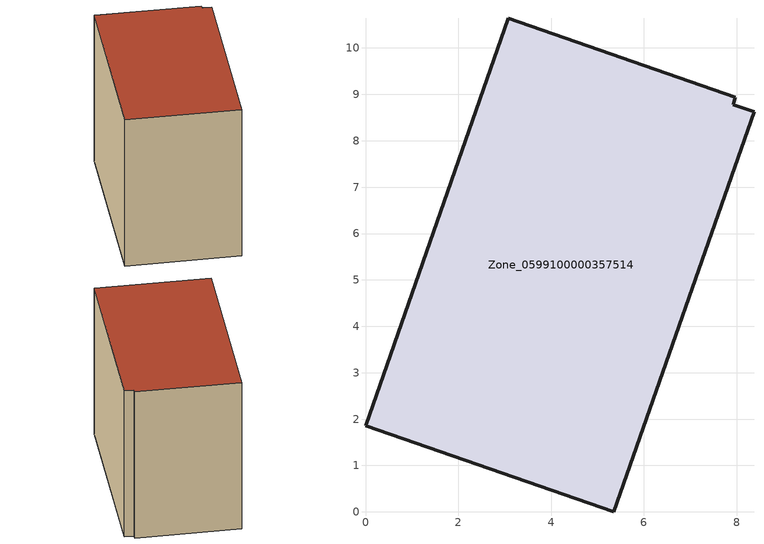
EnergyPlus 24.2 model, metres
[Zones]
Zone_0599100000357514
 floor ground (C_G): 0,1.86 3.08,10.64 7.97,8.94 7.93,8.78 8.38,8.62 5.35,0 z0
 wall outside (C_F): 3.08,10.64 0,1.86 5.35,0 8.38,8.62 7.93,8.78 7.97,8.94 3.08,10.64 z0:8.33
 roof outside (C_R): 8.38,8.62 7.93,8.78 7.97,8.94 3.08,10.64 0,1.86 5.35,0 z8.33
[BUILDING]
Pand.0599100000357514: North Axis=0; Terrain=City; Loads Convergence Tolerance Value=0.04; Temperature Convergence Tolerance Value=0.4; Solar Distribution=FullExterior; Maximum Number of Warmup Days=25; Minimum Number of Warmup Days=1
[Site:Location]
Rotterdam.The.Hague.AP_ZH_NLD Design_Conditions: Latitude=51.96; Longitude=4.45; Time Zone=1; Elevation=-4.5
[SITE:GROUNDTEMPERATURE:BUILDINGSURFACE]
18, 18, 18, 18, 18, 18, 18, 18, 18, 18, 18, 18
[MATERIAL] Thermal Absorptance=0.9; Solar Absorptance=0.7; Visible Absorptance=0.7
Name | Roughness | Thickness | Conductivity | Density | Specific Heat
G.TC.1992-2005 | MediumSmooth | 0.15 | 0.06 | 540 | 1210
F.TC.1992-2005 | Rough | 0.3 | 0.12 | 1920 | 840
R.TC.1992-2005 | MediumRough | 0.2 | 0.08 | 1500 | 1000
[CONSTRUCTION]
C_G: G.TC.1992-2005
C_F: F.TC.1992-2005
C_R: R.TC.1992-2005
[ZONE]
Zone_0599100000357514: Type=1; Multiplier=1; Ceiling Height=Autocalculate; Volume=Autocalculate; Floor Area=autocalculate; Part of Total Floor Area=Yes
[ZONEINFILTRATION:DESIGNFLOWRATE]
Infil_Zone_0599100000357514: Zone or ZoneList or Space or SpaceList=Zone_0599100000357514; Schedule=AlwaysOn; Design Flow Rate Calculation Method=Flow/Area; Flow Rate per Floor Area=0.0015; Constant Term Coefficient=1; Temperature Term Coefficient=0; Velocity Term Coefficient=0; Velocity Squared Term Coefficient=0
[HVACTEMPLATE:ZONE:IDEALLOADSAIRSYSTEM]
Zone_0599100000357514: Maximum Heating Supply Air Temperature=50; Minimum Cooling Supply Air Temperature=13; Maximum Heating Supply Air Humidity Ratio=0.0156; Minimum Cooling Supply Air Humidity Ratio=0.0077; Heating Limit=NoLimit; Cooling Limit=NoLimit; Dehumidification Control Type=ConstantSensibleHeatRatio; Cooling Sensible Heat Ratio=0.7; Dehumidification Setpoint=60; Humidification Control Type=None; Humidification Setpoint=30; Outdoor Air Method=None; Outdoor Air Flow Rate per Person=0.00944; Outdoor Air Flow Rate per Zone Floor Area=0; Outdoor Air Flow Rate per Zone=0; Demand Controlled Ventilation Type=None; Outdoor Air Economizer Type=NoEconomizer; Heat Recovery Type=None; Sensible Heat Recovery Effectiveness=0.7; Latent Heat Recovery Effectiveness=0.65
[ZONECONTROL:THERMOSTAT]
ThermostatControl_Zone_0599100000357514: Zone or ZoneList=Zone_0599100000357514; Control Type Schedule=DualSetpointControlType; Control 1=Thermostat_Zone_0599100000357514; Temperature Difference Between Cutout And Setpoint=0
[THERMOSTATSETPOINT:DUALSETPOINT]
Thermostat_Zone_0599100000357514: Heating Setpoint Temperature Schedule=HeatingSetpoint_Zone_0599100000357514; Cooling Setpoint Temperature Schedule=CoolingSetpoint_Zone_0599100000357514
[SCHEDULE:COMPACT]
HeatingSetpoint_Zone_0599100000357514: Through: 12/31, For: AllDays, Until: 24:00, 21
CoolingSetpoint_Zone_0599100000357514: Through: 12/31, For: AllDays, Until: 24:00, 24
DualSetpointControlType: Through: 12/31, For: AllDays, Until: 24:00, 4
AlwaysOn: Through: 12/31, For: AllDays, Until: 24:00, 1
